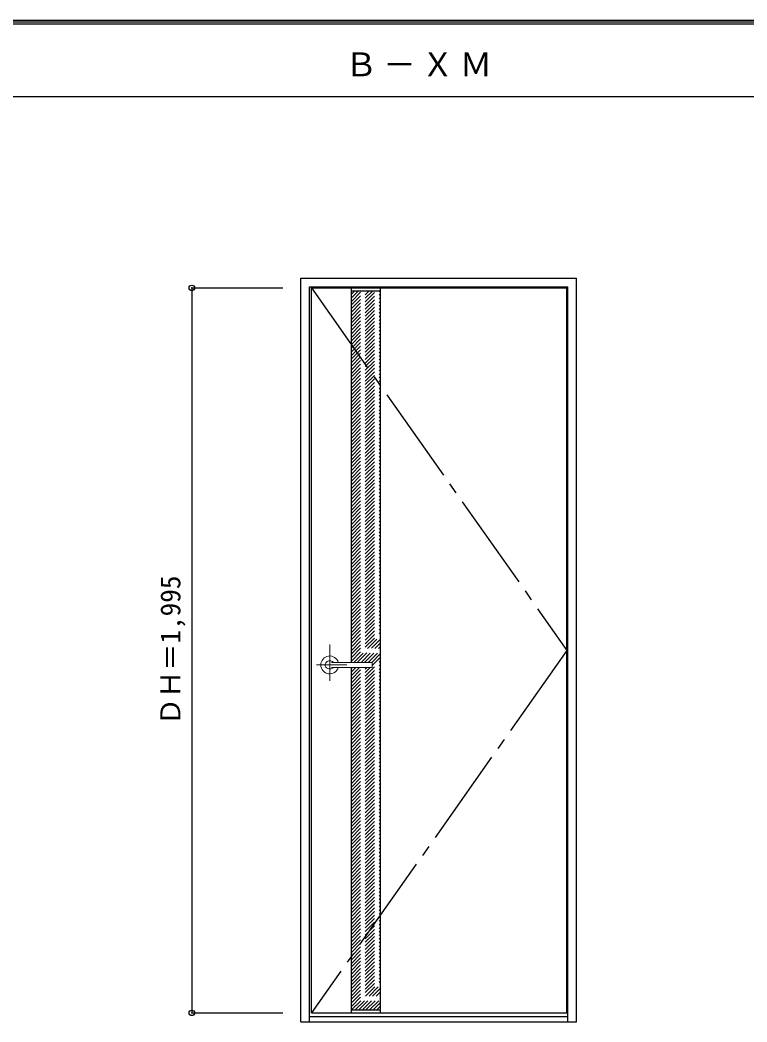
# Model space of a CAD drawing. Units: millimetres, scale not verified. Extents: x -6000 to 5700, y -4307 to 4175.
# Drawn here: x -1007 to 993, y 1418 to 4175 of the extents above; entities that cross this region are included whole.
import ezdxf
from ezdxf.enums import TextEntityAlignment as Align

# ---------------------------------------------------------------- set-up
doc = ezdxf.new("R2010")
doc.units = ezdxf.units.MM
doc.header["$LTSCALE"] = 30
doc.header["$PDMODE"] = 32
doc.header["$PDSIZE"] = 15
for name, pattern in [('CHAIN1', [8, 5, -1, 1, -1]), ('CHAIN2', [12, 9, -1, 1, -1]), ('DASHED1', [1.8, 1.2, -0.6])]:
    doc.linetypes.add(name, pattern=pattern)
for name, color, linetype in [('0-2_扉', 3, 'Continuous'), ('0-3_仕上げ', 3, 'Continuous'), ('0-4_枠', 3, 'Continuous'), ('0-7', 7, 'CHAIN2'), ('0-A_文字', 7, 'Continuous'), ('0-B_寸法', 7, 'Continuous'), ('0-C_ハッチ', 4, 'DASHED1'), ('F-1_枠', 6, 'Continuous')]:
    doc.layers.add(name, color=color, linetype=linetype)
doc.layers.add('0-5_レバー', color=7, linetype='Continuous', lineweight=18)
doc.styles.add('ＭＳ ゴシック', font='')
doc.styles.get('ＭＳ ゴシック').set_extended_font_data('MS Gothic')

msp = doc.modelspace()

# ---------------------------------------------------------------- linework, layer by layer
at = {"layer": '0-2_扉'}
for p, q in [((-205.2, 3438), (497.8, 3438)), ((-205.2, 1443), (-205.2, 3438)), ((497.8, 1443), (497.8, 3438)), ((-205.2, 1443), (497.8, 1443))]:
    msp.add_line(p, q, dxfattribs=at)
at = {"layer": '0-3_仕上げ'}
for p, q in [((-95.2, 2407.5), (-95.2, 3438)), ((-15.2, 1443), (-15.2, 3438)), ((-95.2, 1443), (-95.2, 2393.5))]:
    msp.add_line(p, q, dxfattribs=at)
at = {"layer": '0-3_仕上げ', "color": 7}
for p, q in [((-95.2, 3430), (-15.2, 3430)), ((-95.2, 1451), (-15.2, 1451))]:
    msp.add_line(p, q, dxfattribs=at)
at = {"layer": '0-4_枠'}
for p, q in [((-234.2, 3465), (523.8, 3465)), ((-234.2, 1418), (-234.2, 3465)), ((523.8, 1418), (523.8, 3465)), ((-210.2, 3441), (499.8, 3441)), ((-210.2, 1418), (-210.2, 3441)), ((499.8, 1418), (499.8, 3441)), ((-234.2, 1418), (523.8, 1418)), ((-210.2, 1433), (499.8, 1433))]:
    msp.add_line(p, q, dxfattribs=at)
at = {"layer": '0-5_レバー', "color": 4, "linetype": 'CHAIN1'}
for p, q in [((-154.7, 2456.96), (-154.7, 2357.11)), ((-107.9, 2400.5), (-190.92, 2400.5))]:
    msp.add_line(p, q, dxfattribs=at)
at = {"layer": '0-5_レバー'}
for q in [(-37.7, 2405.99), (-37.7, 2395)]:
    msp.add_line((-37.7, 2400.5), q, dxfattribs=at)
for points in [[(-144.74, 2407.49), (-145.51, 2408.28), (-147.48, 2409.65), (-149.73, 2410.66), (-152.16, 2411.29), (-154.7, 2411.5), (-157.24, 2411.29), (-159.67, 2410.66), (-161.92, 2409.65), (-163.89, 2408.28), (-165.51, 2406.61), (-166.71, 2404.71), (-167.45, 2402.65), (-167.7, 2400.5), (-167.45, 2398.35), (-166.71, 2396.29), (-165.51, 2394.39), (-163.89, 2392.72), (-161.92, 2391.35), (-159.67, 2390.34), (-157.24, 2389.71), (-154.7, 2389.5), (-152.16, 2389.71), (-149.73, 2390.34), (-147.48, 2391.35), (-145.51, 2392.72), (-144.74, 2393.51)], [(-39.2, 2407.5), (-48.93, 2407.5), (-59.11, 2407.5), (-68.71, 2407.5), (-77.7, 2407.5), (-86.11, 2407.5), (-93.92, 2407.5), (-100.74, 2407.5), (-107.04, 2407.5), (-112.8, 2407.5), (-118.05, 2407.5), (-122.84, 2407.5), (-127.5, 2407.5), (-131.7, 2407.5), (-135.45, 2407.5), (-137.45, 2407.5), (-139.3, 2407.5), (-141.31, 2407.49), (-143.72, 2407.49), (-145.21, 2407.49), (-146.75, 2407.49), (-148.27, 2407.49), (-149.37, 2407.49), (-149.83, 2407.49), (-149.83, 2407.48)], [(-39.2, 2407.5), (-48.28, 2407.5), (-48.68, 2407.5)], [(-149.68, 2393.51), (-149.55, 2393.51), (-149.11, 2393.51), (-148.39, 2393.51), (-147.37, 2393.51), (-146.11, 2393.51), (-144.76, 2393.51), (-141.9, 2393.51), (-138.92, 2393.5), (-135.9, 2393.5), (-132.86, 2393.5), (-129.79, 2393.5), (-126.71, 2393.5), (-122.71, 2393.5), (-118.3, 2393.5), (-113.33, 2393.5), (-107.8, 2393.5), (-101.71, 2393.5), (-95.06, 2393.5), (-87.85, 2393.5), (-79.26, 2393.5), (-70, 2393.5), (-60.06, 2393.5), (-49.45, 2393.5), (-39.2, 2393.5)]]:
    msp.add_lwpolyline(points, dxfattribs=at)
for centre, radius, start, end in [((-154.7, 2400.5), 24.55, 16.59952, 343.36736), ((-39.2, 2406), 1.5, 0.00847, 89.9163), ((-39.2, 2406), 1.5, 360, 90.17419), ((-39.2, 2395), 1.5, 270.16419, 0), ((-39.2, 2395), 1.5, 269.91059, 359.99153)]:
    msp.add_arc(centre, radius, start, end, dxfattribs=at)
at = {"layer": '0-7'}
for p, q in [((-205.2, 3438), (497.8, 2440.5)), ((497.8, 2440.5), (-205.2, 1443))]:
    msp.add_line(p, q, dxfattribs=at)
at = {"layer": '0-B_寸法', "color": 4}
for p, q in [((-534.2, 3438), (-284.2, 3438)), ((-534.2, 3438), (-534.2, 1443)), ((-534.2, 1443), (-284.2, 1443))]:
    msp.add_line(p, q, dxfattribs=at)
at = {"layer": '0-B_寸法'}
for p in [(-534.2, 3438), (-534.2, 1443)]:
    msp.add_point(p, dxfattribs=at)
at = {"layer": '0-C_ハッチ'}
for p, q in [((-95.2, 3351.3), (-16.5, 3430)), ((-95.2, 3361.2), (-26.4, 3430)), ((-95.2, 3371.1), (-36.3, 3430)), ((-95.2, 3381), (-46.19, 3430)), ((-95.2, 3390.89), (-56.09, 3430)), ((-95.2, 3400.79), (-65.99, 3430)), ((-95.2, 3410.69), (-75.89, 3430)), ((-95.2, 3420.59), (-85.79, 3430)), ((-95.2, 3341.4), (-15.2, 3421.4)), ((-95.2, 3331.5), (-15.2, 3411.5)), ((-95.2, 3321.6), (-15.2, 3401.6)), ((-95.2, 3311.7), (-15.2, 3391.7)), ((-95.2, 3301.8), (-15.2, 3381.8)), ((-95.2, 3291.9), (-15.2, 3371.9)), ((-95.2, 3282), (-15.2, 3362)), ((-95.2, 3272.1), (-15.2, 3352.1)), ((-95.2, 3262.2), (-15.2, 3342.2)), ((-95.2, 3252.3), (-15.2, 3332.3)), ((-95.2, 3242.4), (-15.2, 3322.4)), ((-95.2, 3232.5), (-15.2, 3312.5)), ((-95.2, 3222.6), (-15.2, 3302.6)), ((-95.2, 3212.7), (-15.2, 3292.7)), ((-95.2, 3202.8), (-15.2, 3282.8)), ((-95.2, 3192.9), (-15.2, 3272.9)), ((-95.2, 3183.01), (-15.2, 3263.01)), ((-95.2, 3173.11), (-15.2, 3253.11)), ((-95.2, 3163.21), (-15.2, 3243.21)), ((-95.2, 3153.31), (-15.2, 3233.31)), ((-95.2, 3143.41), (-15.2, 3223.41)), ((-95.2, 3133.51), (-15.2, 3213.51)), ((-95.2, 3123.61), (-15.2, 3203.61)), ((-95.2, 3113.71), (-15.2, 3193.71)), ((-95.2, 3103.81), (-15.2, 3183.81)), ((-95.2, 3093.91), (-15.2, 3173.91)), ((-95.2, 3084.01), (-15.2, 3164.01)), ((-95.2, 3074.11), (-15.2, 3154.11)), ((-95.2, 3064.21), (-15.2, 3144.21)), ((-95.2, 3054.31), (-15.2, 3134.31)), ((-95.2, 3044.41), (-15.2, 3124.41)), ((-95.2, 3034.51), (-15.2, 3114.51)), ((-95.2, 3024.61), (-15.2, 3104.61)), ((-95.2, 3014.71), (-15.2, 3094.71)), ((-95.2, 3004.81), (-15.2, 3084.81)), ((-95.2, 2994.91), (-15.2, 3074.91)), ((-95.2, 2985.02), (-15.2, 3065.02)), ((-95.2, 2975.12), (-15.2, 3055.12)), ((-95.2, 2965.22), (-15.2, 3045.22)), ((-95.2, 2955.32), (-15.2, 3035.32)), ((-95.2, 2945.42), (-15.2, 3025.42)), ((-95.2, 2935.52), (-15.2, 3015.52)), ((-95.2, 2925.62), (-15.2, 3005.62)), ((-95.2, 2915.72), (-15.2, 2995.72)), ((-95.2, 2905.82), (-15.2, 2985.82)), ((-95.2, 2895.92), (-15.2, 2975.92)), ((-95.2, 2886.02), (-15.2, 2966.02)), ((-95.2, 2876.12), (-15.2, 2956.12)), ((-95.2, 2866.22), (-15.2, 2946.22)), ((-95.2, 2856.32), (-15.2, 2936.32)), ((-95.2, 2846.42), (-15.2, 2926.42)), ((-95.2, 2836.52), (-15.2, 2916.52)), ((-95.2, 2826.62), (-15.2, 2906.62)), ((-95.2, 2816.72), (-15.2, 2896.72)), ((-95.2, 2806.82), (-15.2, 2886.82)), ((-95.2, 2796.92), (-15.2, 2876.92)), ((-95.2, 2787.03), (-15.2, 2867.03)), ((-95.2, 2777.13), (-15.2, 2857.13)), ((-95.2, 2767.23), (-15.2, 2847.23)), ((-95.2, 2757.33), (-15.2, 2837.33)), ((-95.2, 2747.43), (-15.2, 2827.43)), ((-95.2, 2737.53), (-15.2, 2817.53)), ((-95.2, 2727.63), (-15.2, 2807.63)), ((-95.2, 2717.73), (-15.2, 2797.73)), ((-95.2, 2707.83), (-15.2, 2787.83)), ((-95.2, 2697.93), (-15.2, 2777.93)), ((-95.2, 2688.03), (-15.2, 2768.03)), ((-95.2, 2678.13), (-15.2, 2758.13)), ((-95.2, 2668.23), (-15.2, 2748.23)), ((-95.2, 2658.33), (-15.2, 2738.33)), ((-95.2, 2648.43), (-15.2, 2728.43)), ((-95.2, 2638.53), (-15.2, 2718.53)), ((-95.2, 2628.63), (-15.2, 2708.63)), ((-95.2, 2618.73), (-15.2, 2698.73)), ((-95.2, 2608.83), (-15.2, 2688.83)), ((-95.2, 2598.94), (-15.2, 2678.94)), ((-95.2, 2589.04), (-15.2, 2669.04)), ((-95.2, 2579.14), (-15.2, 2659.14)), ((-95.2, 2569.24), (-15.2, 2649.24)), ((-95.2, 2559.34), (-15.2, 2639.34)), ((-95.2, 2549.44), (-15.2, 2629.44)), ((-95.2, 2539.54), (-15.2, 2619.54)), ((-95.2, 2529.64), (-15.2, 2609.64)), ((-95.2, 2519.74), (-15.2, 2599.74)), ((-95.2, 2509.84), (-15.2, 2589.84)), ((-95.2, 2499.94), (-15.2, 2579.94)), ((-95.2, 2490.04), (-15.2, 2570.04)), ((-95.2, 2480.14), (-15.2, 2560.14)), ((-95.2, 2470.24), (-15.2, 2550.24)), ((-95.2, 2460.34), (-15.2, 2540.34)), ((-95.2, 2450.44), (-15.2, 2530.44)), ((-95.2, 2440.54), (-15.2, 2520.54)), ((-95.2, 2430.64), (-15.2, 2510.64)), ((-95.2, 2420.74), (-15.2, 2500.74)), ((-95.2, 2410.84), (-15.2, 2490.84)), ((-88.65, 2407.5), (-15.2, 2480.95)), ((-78.23, 2408.02), (-15.2, 2471.05)), ((-68.78, 2407.57), (-15.2, 2461.15)), ((-59.03, 2407.42), (-15.2, 2451.25)), ((-49.05, 2407.5), (-15.2, 2441.35)), ((-39.15, 2407.5), (-15.2, 2431.45)), ((-95.2, 2331.65), (-15.2, 2411.65)), ((-95.2, 2321.75), (-15.2, 2401.75)), ((-37.7, 2399.05), (-15.2, 2421.55)), ((-95.2, 2391.05), (-92.74, 2393.5)), ((-95.2, 2381.15), (-82.84, 2393.5)), ((-95.2, 2371.25), (-72.95, 2393.5)), ((-95.2, 2361.35), (-63.05, 2393.5)), ((-95.2, 2351.45), (-53.15, 2393.5)), ((-95.2, 2341.55), (-43.25, 2393.5)), ((-95.2, 2311.85), (-15.2, 2391.85)), ((-95.2, 2301.95), (-15.2, 2381.95)), ((-95.2, 2292.05), (-15.2, 2372.05)), ((-95.2, 2282.15), (-15.2, 2362.15)), ((-95.2, 2272.25), (-15.2, 2352.25)), ((-95.2, 2262.35), (-15.2, 2342.35)), ((-95.2, 2252.45), (-15.2, 2332.45)), ((-95.2, 2242.55), (-15.2, 2322.55)), ((-95.2, 2232.65), (-15.2, 2312.65)), ((-95.2, 2222.75), (-15.2, 2302.75)), ((-95.2, 2212.85), (-15.2, 2292.85)), ((-95.2, 2202.96), (-15.2, 2282.96)), ((-95.2, 2193.06), (-15.2, 2273.06)), ((-95.2, 2183.16), (-15.2, 2263.16)), ((-95.2, 2173.26), (-15.2, 2253.26)), ((-95.2, 2163.36), (-15.2, 2243.36)), ((-95.2, 2153.46), (-15.2, 2233.46)), ((-95.2, 2143.56), (-15.2, 2223.56)), ((-95.2, 2133.66), (-15.2, 2213.66)), ((-95.2, 2123.76), (-15.2, 2203.76)), ((-95.2, 2113.86), (-15.2, 2193.86)), ((-95.2, 2103.96), (-15.2, 2183.96)), ((-95.2, 2094.06), (-15.2, 2174.06)), ((-95.2, 2084.16), (-15.2, 2164.16)), ((-95.2, 2074.26), (-15.2, 2154.26)), ((-95.2, 2064.36), (-15.2, 2144.36)), ((-95.2, 2054.46), (-15.2, 2134.46)), ((-95.2, 2044.56), (-15.2, 2124.56)), ((-95.2, 2034.66), (-15.2, 2114.66)), ((-95.2, 2024.76), (-15.2, 2104.76)), ((-95.2, 2014.86), (-15.2, 2094.86)), ((-95.2, 2004.97), (-15.2, 2084.97)), ((-95.2, 1995.07), (-15.2, 2075.07)), ((-95.2, 1985.17), (-15.2, 2065.17)), ((-95.2, 1975.27), (-15.2, 2055.27)), ((-95.2, 1965.37), (-15.2, 2045.37)), ((-95.2, 1955.47), (-15.2, 2035.47)), ((-95.2, 1945.57), (-15.2, 2025.57)), ((-95.2, 1935.67), (-15.2, 2015.67)), ((-95.2, 1925.77), (-15.2, 2005.77)), ((-95.2, 1915.87), (-15.2, 1995.87)), ((-95.2, 1905.97), (-15.2, 1985.97)), ((-95.2, 1896.07), (-15.2, 1976.07)), ((-95.2, 1886.17), (-15.2, 1966.17)), ((-95.2, 1876.27), (-15.2, 1956.27)), ((-95.2, 1866.37), (-15.2, 1946.37)), ((-95.2, 1856.47), (-15.2, 1936.47)), ((-95.2, 1846.57), (-15.2, 1926.57)), ((-95.2, 1836.67), (-15.2, 1916.67)), ((-95.2, 1826.77), (-15.2, 1906.77)), ((-95.2, 1816.87), (-15.2, 1896.87)), ((-95.2, 1806.98), (-15.2, 1886.98)), ((-95.2, 1797.08), (-15.2, 1877.08)), ((-95.2, 1787.18), (-15.2, 1867.18)), ((-95.2, 1777.28), (-15.2, 1857.28)), ((-95.2, 1767.38), (-15.2, 1847.38)), ((-95.2, 1757.48), (-15.2, 1837.48)), ((-95.2, 1747.58), (-15.2, 1827.58)), ((-95.2, 1737.68), (-15.2, 1817.68)), ((-95.2, 1727.78), (-15.2, 1807.78)), ((-95.2, 1717.88), (-15.2, 1797.88)), ((-95.2, 1707.98), (-15.2, 1787.98)), ((-95.2, 1698.08), (-15.2, 1778.08)), ((-95.2, 1688.18), (-15.2, 1768.18)), ((-95.2, 1678.28), (-15.2, 1758.28)), ((-95.2, 1668.38), (-15.2, 1748.38)), ((-95.2, 1658.48), (-15.2, 1738.48)), ((-95.2, 1648.58), (-15.2, 1728.58)), ((-95.2, 1638.68), (-15.2, 1718.68)), ((-95.2, 1628.78), (-15.2, 1708.78)), ((-95.2, 1618.89), (-15.2, 1698.89)), ((-95.2, 1608.99), (-15.2, 1688.99)), ((-95.2, 1599.09), (-15.2, 1679.09)), ((-95.2, 1589.19), (-15.2, 1669.19)), ((-95.2, 1579.29), (-15.2, 1659.29)), ((-95.2, 1569.39), (-15.2, 1649.39)), ((-95.2, 1559.49), (-15.2, 1639.49)), ((-95.2, 1549.59), (-15.2, 1629.59)), ((-95.2, 1539.69), (-15.2, 1619.69)), ((-95.2, 1529.79), (-15.2, 1609.79)), ((-95.2, 1519.89), (-15.2, 1599.89)), ((-95.2, 1509.99), (-15.2, 1589.99)), ((-95.2, 1500.09), (-15.2, 1580.09)), ((-95.2, 1490.19), (-15.2, 1570.19)), ((-95.2, 1480.29), (-15.2, 1560.29)), ((-95.2, 1470.39), (-15.2, 1550.39)), ((-95.2, 1460.49), (-15.2, 1540.49)), ((-94.79, 1451), (-15.2, 1530.59)), ((-84.89, 1451), (-15.2, 1520.69)), ((-74.99, 1451), (-15.2, 1510.79)), ((-65.09, 1451), (-15.2, 1500.9)), ((-55.2, 1451), (-15.2, 1491)), ((-45.3, 1451), (-15.2, 1481.1)), ((-35.4, 1451), (-15.2, 1471.2)), ((-25.5, 1451), (-15.2, 1461.3)), ((-15.6, 1451), (-15.2, 1451.4))]:
    msp.add_line(p, q, dxfattribs=at)
at = {"layer": 'F-1_枠'}
for p, q in [((-6000, 4175), (5700, 4175)), ((-6000, 4170), (5700, 4170)), ((-6000, 4165), (5700, 4165)), ((-6000, 3965), (5700, 3965))]:
    msp.add_line(p, q, dxfattribs=at)

# ---------------------------------------------------------------- texts
at = {"layer": '0-A_文字', "insert": (-113.5, 4020), "char_height": 65.98, "attachment_point": 7, "style": 'ＭＳ ゴシック'}
msp.add_mtext('\\T1.17;Ｂ－ＸＭ', dxfattribs=at)
at = {"layer": '0-B_寸法', "style": 'ＭＳ ゴシック'}
msp.add_text('ＤＨ＝1,995', height=54.99, rotation=90, dxfattribs=at).set_placement((-549.2, 2234.25), align=Align.BOTTOM_LEFT)

doc.saveas('drawing.dxf')
